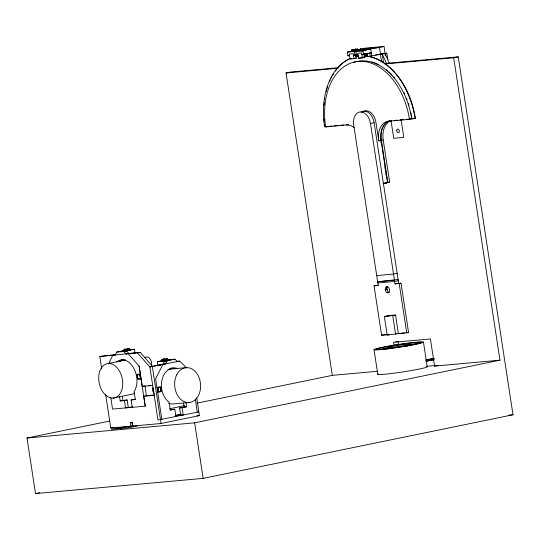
<?xml version="1.0" encoding="UTF-8"?>
<svg xmlns="http://www.w3.org/2000/svg" width="540" height="540" viewBox="0 0 540 540"><rect width="100%" height="100%" fill="white"/><g stroke="black" fill="none" stroke-linecap="round" stroke-linejoin="round"><path stroke-width="0.81" d="M108.479 364.007L112.806 355.273L115.533 354.713L99.812 356.447L101.722 368.935M115.142 355.064L116.606 352.1L127.244 349.913L134.453 349.265L135.02 352.964L132.583 353.464M177.424 361.564L174.947 359.195L167.13 360.801L165.503 364.007L162.992 364.237L164.619 361.024L164.133 358.87L164.457 361.031M196.688 397.858L199.409 415.611L161.062 423.482L110.767 428.038L105.671 394.74M383.015 183.357L387.457 182.372L381.038 140.42A18.758 12.582 78.4 0 1 390.778 120.771M387.457 182.372L387.106 182.52A62.532 41.938 78.4 0 1 383.245 183.735M390.818 120.798A18.758 12.582 78.4 0 0 383.218 139.975L389.637 181.919L387.464 182.446A62.532 41.938 78.4 0 1 383.609 183.654M389.637 181.919L389.286 182.068A62.532 41.938 78.4 0 1 384.115 183.566M349.562 55.654L347.888 55.809L347.321 52.103L367.234 47.952L383.994 46.433L385.074 53.474L369.38 56.349M352.134 51.246L351.911 49.802L352.384 49.748L352.714 51.908M355.469 51.3L355.273 49.113L355.604 51.273M351.911 49.802L352.384 49.748M355.941 51.246L355.61 49.086L356.353 55.04L358.034 54.884M353.916 51.813L353.727 49.626L354.389 51.752M353.585 49.653L354.058 49.592M357.143 51.152L356.947 48.965L357.277 51.124M357.615 51.091L357.284 48.931L357.48 51.118M360.599 50.477L360.376 49.039L360.848 48.978L361.179 51.138M360.376 49.039L360.848 48.978M363.933 50.537L363.737 48.35L364.068 50.51M364.406 50.477L364.075 48.317L364.271 50.503M362.387 51.044L362.192 48.856L362.853 50.99M365.607 50.382L365.418 48.195L365.749 50.355M362.057 48.884L362.522 48.83M355.786 51.334C365.114 49.208 374.713 48.877 383.994 46.433M347.321 52.103L362.995 50.686L370.777 49.086L371.851 56.12M347.888 55.809L349.448 55.485M355.752 54.824L353.423 55.303L356.656 54.83M364.055 53.993L365.269 53.75M363.562 54.385L371.345 52.792L361.888 54.54L363.562 54.385L362.995 50.686M355.86 54.803L356.373 58.138L353.93 58.637L353.174 53.703L349.319 54.047L350.075 58.988L351.702 58.651M364.817 56.349L367.409 55.985L367.187 54.553M377.582 371.264L332.316 375.361L286.045 72.968L290.588 72.036L338.364 67.709M363.339 57.098L364.136 56.93M364.838 57.368L362.401 57.868L361.645 52.934L357.784 53.285L358.54 58.219L364.838 57.368L364.325 54.034M368.584 56.599L370.177 56.275L369.671 52.981M375.428 54.972L386.822 53.21L387.767 59.38M384.952 64.004L453.688 57.78L458.231 56.849L513 414.781L203.141 478.373L35.498 493.567L27 438.021L109.519 421.085M353.808 62.35A62.532 41.938 78.4 0 1 411.73 118.874L409.462 119.34A62.532 41.938 78.4 0 0 358.108 61.418A62.532 41.938 78.4 0 0 325.64 126.934L327.152 126.623M325.64 126.934L348.111 124.72M389.245 334.517L381.591 335.198L374.038 285.829L378.23 285.451L353.714 125.01A12.508 8.39 78.4 0 1 360.207 111.908A12.508 8.39 78.4 0 1 370.481 123.491L374.112 122.749L398.101 279.497L377.703 281.765L394.423 280.226L394.99 283.932L401.024 283.176L408.577 332.546L398.392 333.7L395.557 315.185L387.18 315.947M383.218 139.975L378.763 140.886A18.758 12.582 78.4 0 1 388.503 121.237L391.142 120.697A18.758 12.582 78.4 0 0 381.402 140.346L387.821 182.297M412.094 118.793L413.309 118.55M397.157 273.328L393.525 274.077L376.758 275.596M398.25 280.719L394.612 281.462L377.851 282.98M374.038 285.829L378.392 285.221M394.99 283.932L398.628 283.183L398.061 279.484M385.29 289.933L387.106 289.562L387.322 290.351A3.125 2.099 78.4 0 0 389.138 292.397M387.855 292.829A3.125 2.099 78.4 0 0 388.962 288.036A3.125 2.099 78.4 0 0 385.331 288.367A3.125 2.099 78.4 0 0 387.855 292.829L389.084 292.579M124.335 351.385L124.139 349.198L124.47 351.358M124.808 351.324L124.477 349.164L124.666 351.351M127.561 350.723L127.366 348.536L127.697 350.696M128.034 350.663L127.703 348.502L127.892 350.69M126.009 351.23L125.813 349.043L126.144 351.202M126.482 351.175L126.151 349.015L126.347 351.202M129.236 350.568L129.04 348.381L129.37 350.541M129.708 350.514L129.377 348.354L129.573 350.541M116.606 352.1L123.815 351.445L134.453 349.265M131.038 353.308L128.311 353.869L139.097 366.032L142.222 386.397L152.692 385.445M99.812 356.447L140.258 352.471L152.584 366.37M108.439 363.494L125.705 359.951M162.277 361.476L161.946 359.316L162.439 359.228L162.662 360.673M164.099 361.105L163.769 358.945L164.255 358.857M165.254 361.206L164.923 359.046L165.416 358.965L165.746 361.125M167.069 360.835L166.739 358.675L167.231 358.587L167.562 360.747M157.883 365.391L157.316 361.685L165.132 360.086L174.947 359.195M164.491 361.037L172.307 359.431M399.708 333.43L387.194 335.036L384.358 316.521L388.49 315.677M384.358 316.521L396.05 315.083M164.356 363.953L149.857 366.93L137.531 353.032M198.841 411.905L157.977 420.005L149.857 366.93L179.631 361.112L186.914 368.057M381.591 335.198L386.492 334.55M387.194 335.036L389.671 334.53M142.222 386.397L144.95 385.837L146.448 395.712L154.514 394.976M156.944 387.41L160.583 386.66L161.339 391.601L157.7 392.344M113.015 398.101A17.51 11.745 78.4 0 0 119.813 371.682A17.51 11.745 78.4 0 0 99.36 372.613A17.51 11.745 78.4 0 0 113.015 398.101L130.282 394.558A17.51 11.745 78.4 0 0 134.629 393.039M395.813 341.82L397.325 341.51M120.211 400.903L127.13 399.964L128.264 407.369L125.537 407.93L124.403 400.525L120.211 400.903L119.597 396.866M145.233 406.134L143.748 396.265L146.475 395.705M124.403 400.525L127.13 399.964M132.246 407.322L131.112 399.917L135.513 399.202M169.756 408.726L184.613 405.675M196.985 403.137L332.316 375.361M170.026 409.894L174.812 409.199L175.939 416.61M179.564 407.936L182.081 407.707L183.209 415.118L180.697 415.341L179.564 407.936L186.624 406.775L186.003 402.745M174.812 409.199L170.262 410.137L169.034 402.07L168.237 401.612A18.38 13.595 84.8 0 1 162.203 379.1A18.38 13.595 84.8 0 1 177.302 368.334M182.081 407.707L186.624 406.775M425.77 360.005L434.032 358.31M425.952 360.086L434.214 358.391M425.959 361.24L434.221 359.546M426.141 361.321L433.573 359.795M131.159 422.435L132.064 422.246L132.516 425.21M110.767 428.038L114.028 427.37M180.279 414.754L176.648 415.503L181.454 414.902M120.609 427.457L111.524 429.32L128.291 427.802L137.376 425.939L120.609 427.457L120.845 429.003M133.137 425.824L131.51 426.155L131.929 426.121M394.045 345.58L393.545 342.286L430.421 338.945L434.579 366.1L438.365 365.324M27 438.021L194.643 422.834L499.959 360.173L453.688 57.78M35.498 493.567L39.629 492.716M381.625 54.088L382.05 54.007M381.139 54.169L381.854 54.074M181.001 414.963L177.937 415.3L181.163 414.707M175.635 415.213L180.603 414.477M130.883 426.215L130.322 422.51L132.064 422.246M380.788 54L381.443 53.878M381.294 53.933L382.03 53.804M381.767 53.872L382.158 53.831M401.065 333.241L404.406 332.93M406.073 332.775L408.577 332.546M355.138 49.14L355.61 49.086M356.812 48.992L357.284 48.931M363.602 48.377L364.075 48.317M365.276 48.222L365.749 48.168L365.971 49.606M362.691 48.89L379.451 47.365L380.531 54.405M355.104 50.503L362.313 49.856L354.53 51.449L355.097 55.154M354.996 54.473L356.252 54.358M383.468 53.514L386.822 53.21M383.4 53.622L385.074 53.474M354.058 58.347L356.373 58.138M350.075 58.988L353.93 58.637M358.54 58.219L362.401 57.868M384.467 63.531L458.231 56.849M286.045 72.968L338.013 68.263M410.562 118.726L413.073 118.496M326.234 126.617L324.56 126.772A67.534 45.292 78.4 0 1 349.994 58.516M328.273 126.394L332.1 126.083M334.145 125.861L337.973 125.557M340.484 125.327L343.838 125.024M346.714 124.72L348.394 124.571M394.132 120.467L397.481 120.164M399.998 119.934L403.353 119.63M406.229 119.327L409.219 119.097M410.42 118.949L415.449 118.49A67.534 45.292 78.4 0 0 413.296 108.115L412.736 106.076A67.534 45.292 78.4 0 0 364.291 55.856M388.503 121.237L409.462 119.34M395.253 283.696L401.024 283.176M389.921 315.488L394.052 315.11M127.231 348.563L127.703 348.502M128.905 348.408L129.377 348.354M124.004 349.225L124.477 349.164M125.678 349.07L126.151 349.015M119.468 351.513L126.677 350.858M126.144 353.754L140.258 352.471M163.769 358.945L164.221 361.091M166.739 358.675L167.09 360.106M167.231 358.587L167.434 360.761M161.946 359.316L162.297 360.747M162.439 359.228L162.533 360.686M164.923 359.046L165.382 361.199M165.416 358.965L165.618 361.132M157.316 361.685L167.13 360.801M177.12 361.334L179.631 361.112M160.306 364.79L162.824 364.561L155.628 378.769L161.858 419.499M158.632 365.324L160.272 365.175M169.439 369.178L185.369 367.733M140.326 374.051L136.971 374.355L137.727 379.296L141.082 378.992M148.169 385.546L150.586 385.324M426.546 366.302L434.93 365.546M434.579 366.1L499.959 360.173M143.748 396.265L154.204 395.32M131.112 399.917L135.304 399.533L134.069 391.466L134.622 390.812A18.38 12.332 78.4 0 0 133.137 367.119A18.38 12.332 78.4 0 0 116.667 362.002M127.845 407.403L132.874 406.944M189.884 402.435L173.954 403.88A17.51 12.953 84.8 0 1 168.554 403.225M196.891 415.84L199.409 415.611M130.322 422.51L131.996 422.361L132.563 426.06M508.808 415.166L513 414.781M396.88 333.619L398.554 333.47M121.905 359.303L123.998 359.728M126.542 350.885L128.864 353.504L126.137 354.065L123.815 351.445M382.509 62.64L381.402 60.683L380.457 54.513M389.536 63.551L385 53.581L385.358 55.897M386.458 63.342L382.28 54.142L383.596 62.782M161.062 423.482L152.375 366.707M401.018 119.279L403.792 137.383L393.728 138.294L391.021 120.582M423.441 342.063L427.228 366.815M380.599 138.929L381.314 143.64M384.885 166.982L385.601 171.693M385.85 173.259L386.201 175.622M367.794 56.761L367.281 53.433L366.653 53.487L367.085 56.329M365.614 48.195L365.837 49.633M365.877 53.622L366.269 56.214M378.763 140.886L375.935 122.378A12.508 8.39 78.4 0 0 363.38 111.503M364.257 55.289L364.453 56.585M399.182 283.554L406.735 332.924M362.387 48.856L362.718 51.017M362.192 48.856L362.522 51.017M360.713 49.005L361.044 51.165M360.511 49.012L360.733 50.45M370.481 123.491L394.47 280.247M357.507 55.04L357.71 56.335M355.59 54.763L355.887 56.707M353.923 49.619L354.254 51.779M353.727 49.626L354.058 51.786M398.088 341.354L398.588 344.642M352.249 49.775L352.465 51.212M352.046 49.775L352.269 51.219M392.742 315.765L395.577 334.28M386.667 286.673L387.106 289.562M386.323 287.489L386.654 289.656A3.125 2.099 78.4 0 1 387.747 286.538M374.011 349.63L377.798 374.382M195.284 399.06L197.296 412.223M194.643 422.834L203.141 478.373M183.492 402.975L184.106 407.005M158.193 387.713L158.571 390.177M139.097 366.032L145.233 406.141L112.543 409.104L110.767 397.467M139.948 375.442L140.204 377.089M122.324 396.313L122.938 400.343M361.037 112.205A12.508 8.39 78.4 0 1 374.112 122.749M371.682 61.938A62.532 41.938 78.4 0 1 378.513 64.624M386.417 69.809A62.532 41.938 78.4 0 1 387.686 70.862M388.935 71.975A62.532 41.938 78.4 0 1 392.162 75.195M393.721 76.937A62.532 41.938 78.4 0 1 394.483 77.834M403.846 92.394A62.532 41.938 78.4 0 1 404.683 94.142M406.505 98.321A62.532 41.938 78.4 0 1 406.985 99.542M408.328 103.268A62.532 41.938 78.4 0 1 408.942 105.158M410.994 112.887A62.532 41.938 78.4 0 1 411.271 114.197M411.534 115.506A62.532 41.938 78.4 0 1 411.77 116.822M362.354 112.225A12.508 8.39 78.4 0 1 362.853 111.834M346.592 125.03A18.758 12.582 78.4 0 1 354.058 127.521M324.817 125.996A67.534 45.292 78.4 0 1 324.628 124.598M324.297 121.804A67.534 45.292 78.4 0 1 324.054 119.009M324.034 105.219A67.534 45.292 78.4 0 1 324.277 102.539M324.594 99.886A67.534 45.292 78.4 0 1 324.783 98.577M326.187 91.577A67.534 45.292 78.4 0 1 326.504 90.342M326.673 89.735A67.534 45.292 78.4 0 1 327.017 88.519M327.2 87.925A67.534 45.292 78.4 0 1 327.571 86.738M329.488 81.594A67.534 45.292 78.4 0 1 330.21 79.96M330.966 78.368A67.534 45.292 78.4 0 1 331.769 76.815M332.6 75.31A67.534 45.292 78.4 0 1 333.477 73.852M335.327 71.084A67.534 45.292 78.4 0 1 344.041 62.134M345.256 61.27A67.534 45.292 78.4 0 1 350.359 58.442M355.772 56.626A67.534 45.292 78.4 0 1 358.567 56.106M355.408 56.7A67.534 45.292 78.4 0 1 358.209 56.18M363.926 55.931A67.534 45.292 78.4 0 1 415.085 118.571M426.796 366.599A25.009 1.397 -8.7 0 1 402.138 372.033A25.009 1.397 -8.7 0 1 378.365 373.943M409.826 345.573A11.252 0.628 -8.7 0 1 409.016 345.843M407.079 346.302A11.252 0.628 -8.7 0 1 406.465 346.43M388.476 348.928A11.252 0.628 -8.7 0 1 388.01 348.651M409.631 345.31A11.252 0.628 -8.7 0 1 409.833 345.323M378.722 349.663A22.511 1.256 -8.7 0 1 387.315 347.8M409.556 344.378A22.511 1.256 -8.7 0 1 419.803 343.487M144.909 357.548A6.251 4.192 78.4 0 1 149.911 358.749A6.251 4.192 78.4 0 1 151.483 365.863M140.643 377.723A2.504 1.681 78.4 0 1 140.062 375.293M122.728 360.68A17.51 11.745 78.4 0 1 124.186 360.173M154.292 393.545A4.374 3.24 84.8 0 1 152.915 387.558M153.893 391.851A4.374 3.24 84.8 0 1 153.461 388.53M157.505 388.942A2.504 1.85 84.8 0 1 157.518 390.852M168.116 369.488A17.51 12.953 84.8 0 1 170.789 369.056M157.748 387.808A2.504 1.85 84.8 0 1 158.119 391.325M170.586 368.186A18.38 13.595 84.8 0 1 175.615 368.847M157.417 387.815A2.248 1.667 84.8 0 1 157.936 391.217M120.056 361.436A6.251 4.624 84.8 0 1 123.511 359.654M119.394 361.442A18.38 12.332 78.4 0 1 123.552 359.404M140.616 377.345A2.248 1.512 78.4 0 1 140.279 375.118M355.84 50.584L350.663 51.651L359.026 50.294L355.84 50.584M364.304 49.822L359.127 50.882L367.49 49.532L364.304 49.822M127.933 350.008L122.756 351.068L131.119 349.718L127.933 350.008M164.174 360.423L160.718 361.132L168.953 359.984L164.174 360.423M396.806 130.221A1.877 1.256 78.4 0 0 398.439 132.766A1.877 1.256 78.4 0 0 398.945 129.789A1.877 1.256 78.4 0 0 396.806 130.221M386.836 348.766A22.511 1.256 -8.7 0 0 420.964 342.542A22.511 1.256 -8.7 0 0 388.388 346.329A22.511 1.256 -8.7 0 0 386.836 348.766M386.046 349.029A25.009 1.397 -8.7 0 0 423.455 342.131A25.009 1.397 -8.7 0 0 386.687 346.484A25.009 1.397 -8.7 0 0 386.046 349.029M392.783 347.328A11.252 0.628 -8.7 0 0 409.846 344.21A11.252 0.628 -8.7 0 0 393.559 346.106A11.252 0.628 -8.7 0 0 392.783 347.328M176.978 374.294A17.51 12.953 84.8 0 0 186.496 402.381A17.51 12.953 84.8 0 0 199.402 378.581A17.51 12.953 84.8 0 0 176.978 374.294M157.673 388.334A2.248 1.667 84.8 0 0 159.192 391.75A2.248 1.667 84.8 0 0 160.562 388.429A2.248 1.667 84.8 0 0 157.673 388.334M137.552 375.678A2.248 1.512 78.4 0 0 139.367 378.898A2.248 1.512 78.4 0 0 140.164 375.442A2.248 1.512 78.4 0 0 137.552 375.678"/></g></svg>
